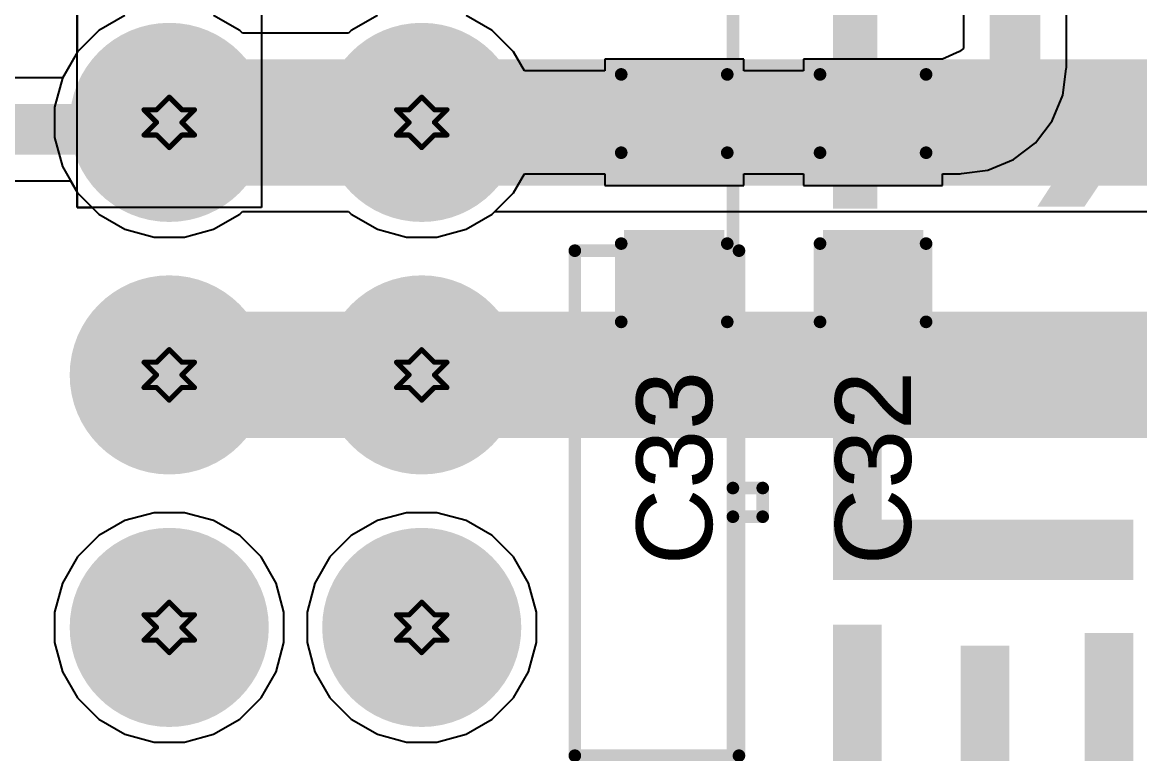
# Model space of a CAD drawing. Header units: inches. Extents: x -0.1 to 10.2, y 0 to 6.5.
# Drawn here: x 1.3166 to 1.7591, y 2.0654 to 2.355 of the extents above; entities that cross this region are included whole.
import ezdxf

# ---------------------------------------------------------------- set-up
doc = ezdxf.new("R2010")
doc.units = ezdxf.units.IN
doc.header["$MEASUREMENT"] = 0
for name, color, linetype in [('Bottom Layer', 5, 'Continuous'), ('Bottom Overlay', 54, 'Continuous'), ('Bottom Solder', 6, 'Continuous'), ('Drill Drawing', 1, 'Continuous'), ('Multi-Layer', 9, 'Continuous'), ('Pad Holes', 156, 'Continuous'), ('Top Layer', 1, 'Continuous'), ('Top Overlay', 2, 'Continuous'), ('Top Paste', 8, 'Continuous'), ('Top Solder', 216, 'Continuous')]:
    doc.layers.add(name, color=color, linetype=linetype)
doc.styles.add('Arial', font='', dxfattribs={"height": 0.2})
doc.styles.add('Arial_Bold', font='', dxfattribs={"height": 0.2})
doc.styles.get('Arial').set_extended_font_data('Arial')
doc.styles.get('Arial_Bold').set_extended_font_data('Arial', bold=True)

# ---------------------------------------------------------------- blocks, each defined once
blk = doc.blocks.new('X9555WV_2_12_6TV01_B_56')
at = {"layer": 'Bottom Layer'}
h = blk.add_hatch(color=5, dxfattribs=at)
edge = h.paths.add_edge_path()
edge.add_arc((-0.15, 0.05), 0.03543, 0, 360)
h = blk.add_hatch(color=5, dxfattribs=at)
edge = h.paths.add_edge_path()
edge.add_arc((-0.05, 0.05), 0.03543, 0, 360)
h = blk.add_hatch(color=5, dxfattribs=at)
edge = h.paths.add_edge_path()
edge.add_arc((0.05, 0.05), 0.03543, 0, 360)
h = blk.add_hatch(color=5, dxfattribs=at)
edge = h.paths.add_edge_path()
edge.add_arc((-0.15, -0.05), 0.03543, 0, 360)
h = blk.add_hatch(color=5, dxfattribs=at)
edge = h.paths.add_edge_path()
edge.add_arc((-0.05, -0.05), 0.03543, 0, 360)
h = blk.add_hatch(color=5, dxfattribs=at)
edge = h.paths.add_edge_path()
edge.add_arc((0.05, -0.05), 0.03543, 0, 360)
at = {"layer": 'Bottom Solder'}
h = blk.add_hatch(color=6, dxfattribs=at)
edge = h.paths.add_edge_path()
edge.add_arc((-0.15, 0.05), 0.03943, 0, 360)
h = blk.add_hatch(color=6, dxfattribs=at)
edge = h.paths.add_edge_path()
edge.add_arc((-0.05, 0.05), 0.03943, 0, 360)
h = blk.add_hatch(color=6, dxfattribs=at)
edge = h.paths.add_edge_path()
edge.add_arc((0.05, 0.05), 0.03943, 0, 360)
h = blk.add_hatch(color=6, dxfattribs=at)
edge = h.paths.add_edge_path()
edge.add_arc((-0.15, -0.05), 0.03943, 0, 360)
h = blk.add_hatch(color=6, dxfattribs=at)
edge = h.paths.add_edge_path()
edge.add_arc((-0.05, -0.05), 0.03943, 0, 360)
h = blk.add_hatch(color=6, dxfattribs=at)
edge = h.paths.add_edge_path()
edge.add_arc((0.05, -0.05), 0.03943, 0, 360)
at = {"layer": 'Multi-Layer'}
h = blk.add_hatch(color=9, dxfattribs=at)
edge = h.paths.add_edge_path()
edge.add_arc((-0.15, 0.05), 0.03543, 0, 360)
h = blk.add_hatch(color=9, dxfattribs=at)
edge = h.paths.add_edge_path()
edge.add_arc((-0.05, 0.05), 0.03543, 0, 360)
h = blk.add_hatch(color=9, dxfattribs=at)
edge = h.paths.add_edge_path()
edge.add_arc((0.05, 0.05), 0.03543, 0, 360)
h = blk.add_hatch(color=9, dxfattribs=at)
edge = h.paths.add_edge_path()
edge.add_arc((-0.15, -0.05), 0.03543, 0, 360)
h = blk.add_hatch(color=9, dxfattribs=at)
edge = h.paths.add_edge_path()
edge.add_arc((-0.05, -0.05), 0.03543, 0, 360)
h = blk.add_hatch(color=9, dxfattribs=at)
edge = h.paths.add_edge_path()
edge.add_arc((0.05, -0.05), 0.03543, 0, 360)
at = {"layer": 'Pad Holes'}
h = blk.add_hatch(color=7, dxfattribs=at)
edge = h.paths.add_edge_path()
edge.add_arc((-0.15, 0.05), 0.02165, 0, 360)
h = blk.add_hatch(color=7, dxfattribs=at)
edge = h.paths.add_edge_path()
edge.add_arc((-0.05, 0.05), 0.02165, 0, 360)
h = blk.add_hatch(color=7, dxfattribs=at)
edge = h.paths.add_edge_path()
edge.add_arc((0.05, 0.05), 0.02165, 0, 360)
h = blk.add_hatch(color=7, dxfattribs=at)
edge = h.paths.add_edge_path()
edge.add_arc((-0.15, -0.05), 0.02165, 0, 360)
h = blk.add_hatch(color=7, dxfattribs=at)
edge = h.paths.add_edge_path()
edge.add_arc((-0.05, -0.05), 0.02165, 0, 360)
h = blk.add_hatch(color=7, dxfattribs=at)
edge = h.paths.add_edge_path()
edge.add_arc((0.05, -0.05), 0.02165, 0, 360)
at = {"layer": 'Top Layer'}
h = blk.add_hatch(color=1, dxfattribs=at)
edge = h.paths.add_edge_path()
edge.add_arc((-0.15, 0.05), 0.03543, 0, 360)
h = blk.add_hatch(color=1, dxfattribs=at)
edge = h.paths.add_edge_path()
edge.add_arc((-0.05, 0.05), 0.03543, 0, 360)
h = blk.add_hatch(color=1, dxfattribs=at)
edge = h.paths.add_edge_path()
edge.add_arc((0.05, 0.05), 0.03543, 0, 360)
h = blk.add_hatch(color=1, dxfattribs=at)
edge = h.paths.add_edge_path()
edge.add_arc((-0.15, -0.05), 0.03543, 0, 360)
h = blk.add_hatch(color=1, dxfattribs=at)
edge = h.paths.add_edge_path()
edge.add_arc((-0.05, -0.05), 0.03543, 0, 360)
h = blk.add_hatch(color=1, dxfattribs=at)
edge = h.paths.add_edge_path()
edge.add_arc((0.05, -0.05), 0.03543, 0, 360)
at = {"layer": 'Top Solder'}
h = blk.add_hatch(color=216, dxfattribs=at)
edge = h.paths.add_edge_path()
edge.add_arc((-0.15, 0.05), 0.03943, 0, 360)
h = blk.add_hatch(color=216, dxfattribs=at)
edge = h.paths.add_edge_path()
edge.add_arc((-0.05, 0.05), 0.03943, 0, 360)
h = blk.add_hatch(color=216, dxfattribs=at)
edge = h.paths.add_edge_path()
edge.add_arc((0.05, 0.05), 0.03943, 0, 360)
h = blk.add_hatch(color=216, dxfattribs=at)
edge = h.paths.add_edge_path()
edge.add_arc((-0.15, -0.05), 0.03943, 0, 360)
h = blk.add_hatch(color=216, dxfattribs=at)
edge = h.paths.add_edge_path()
edge.add_arc((-0.05, -0.05), 0.03943, 0, 360)
h = blk.add_hatch(color=216, dxfattribs=at)
edge = h.paths.add_edge_path()
edge.add_arc((0.05, -0.05), 0.03943, 0, 360)
at = {"layer": 'Bottom Overlay'}
for points in [[(-0.0052, 0.17323, 0.005, 0.005, 0), (-0.0052, 0.18504, 0.005, 0.005, 0)], [(0.00616, 0.18504, 0.005, 0.005, 0), (-0.0052, 0.18504, 0.005, 0.005, 0)], [(0.00616, 0.17323, 0.005, 0.005, 0), (0.00616, 0.18504, 0.005, 0.005, 0)], [(0.1008, 0.17563, 0.005, 0.005, 0), (-0.0992, 0.17563, 0.005, 0.005, 0)], [(-0.0992, 0.11063, 0.005, 0.005, 0), (-0.0992, 0.17563, 0.005, 0.005, 0)], [(0.1008, 0.11063, 0.005, 0.005, 0), (0.1008, 0.17563, 0.005, 0.005, 0)], [(0.755, 0.17323, 0.005, 0.005, 0), (-0.755, 0.17323, 0.005, 0.005, 0)], [(0.1008, 0.11063, 0.005, 0.005, 0), (-0.0992, 0.11063, 0.005, 0.005, 0)]]:
    blk.add_lwpolyline(points, format="xyseb", dxfattribs=at)
for points in [[(-0.00645, 0.18504, 0.0025, 0.0025, 1), (-0.00395, 0.18504, 0.0025, 0.0025, 1)], [(-0.00645, 0.18504, 0.0025, 0.0025, 1), (-0.00395, 0.18504, 0.0025, 0.0025, 1)], [(0.00491, 0.18504, 0.0025, 0.0025, 1), (0.00741, 0.18504, 0.0025, 0.0025, 1)], [(0.00491, 0.18504, 0.0025, 0.0025, 1), (0.00741, 0.18504, 0.0025, 0.0025, 1)], [(-0.10045, 0.17563, 0.0025, 0.0025, 1), (-0.09795, 0.17563, 0.0025, 0.0025, 1)], [(-0.10045, 0.17563, 0.0025, 0.0025, 1), (-0.09795, 0.17563, 0.0025, 0.0025, 1)], [(0.09955, 0.17563, 0.0025, 0.0025, 1), (0.10205, 0.17563, 0.0025, 0.0025, 1)], [(0.09955, 0.17563, 0.0025, 0.0025, 1), (0.10205, 0.17563, 0.0025, 0.0025, 1)], [(-0.00645, 0.17323, 0.0025, 0.0025, 1), (-0.00395, 0.17323, 0.0025, 0.0025, 1)], [(0.00491, 0.17323, 0.0025, 0.0025, 1), (0.00741, 0.17323, 0.0025, 0.0025, 1)], [(-0.10045, 0.11063, 0.0025, 0.0025, 1), (-0.09795, 0.11063, 0.0025, 0.0025, 1)], [(-0.10045, 0.11063, 0.0025, 0.0025, 1), (-0.09795, 0.11063, 0.0025, 0.0025, 1)], [(0.09955, 0.11063, 0.0025, 0.0025, 1), (0.10205, 0.11063, 0.0025, 0.0025, 1)], [(0.09955, 0.11063, 0.0025, 0.0025, 1), (0.10205, 0.11063, 0.0025, 0.0025, 1)]]:
    blk.add_lwpolyline(points, format="xyseb", close=True, dxfattribs=at)
blk = doc.blocks.new('C___0603_67')
at = {"layer": 'Top Layer'}
for points in [[(-0.015, 0.0175), (-0.015, -0.0175), (-0.045, -0.0175), (-0.045, 0.0175)], [(0.045, 0.0175), (0.045, -0.0175), (0.015, -0.0175), (0.015, 0.0175)]]:
    blk.add_hatch(color=1, dxfattribs=at).paths.add_polyline_path(points)
at = {"layer": 'Top Paste'}
for points in [[(-0.015, 0.0175), (-0.015, -0.0175), (-0.045, -0.0175), (-0.045, 0.0175)], [(0.045, 0.0175), (0.045, -0.0175), (0.015, -0.0175), (0.015, 0.0175)]]:
    blk.add_hatch(color=8, dxfattribs=at).paths.add_polyline_path(points)
at = {"layer": 'Top Solder'}
for points in [[(-0.01264, 0.01986), (-0.01264, -0.01986), (-0.04736, -0.01986), (-0.04736, 0.01986)], [(0.04736, 0.01986), (0.04736, -0.01986), (0.01264, -0.01986), (0.01264, 0.01986)]]:
    blk.add_hatch(color=216, dxfattribs=at).paths.add_polyline_path(points)
at = {"layer": 'Top Overlay'}
for points in [[(-0.049, 0.021, 0.005, 0.005, 0), (-0.049, -0.021, 0.005, 0.005, 0)], [(-0.049, 0.021, 0.005, 0.005, 0), (-0.018, 0.021, 0.005, 0.005, 0)], [(0.018, 0.021, 0.005, 0.005, 0), (0.049, 0.021, 0.005, 0.005, 0)], [(0.049, 0.021, 0.005, 0.005, 0), (0.049, -0.021, 0.005, 0.005, 0)], [(-0.049, -0.021, 0.005, 0.005, 0), (-0.018, -0.021, 0.005, 0.005, 0)], [(0.018, -0.021, 0.005, 0.005, 0), (0.049, -0.021, 0.005, 0.005, 0)]]:
    blk.add_lwpolyline(points, format="xyseb", dxfattribs=at)
for points in [[(-0.05025, 0.021, 0.0025, 0.0025, 1), (-0.04775, 0.021, 0.0025, 0.0025, 1)], [(-0.05025, 0.021, 0.0025, 0.0025, 1), (-0.04775, 0.021, 0.0025, 0.0025, 1)], [(-0.01925, 0.021, 0.0025, 0.0025, 1), (-0.01675, 0.021, 0.0025, 0.0025, 1)], [(0.01675, 0.021, 0.0025, 0.0025, 1), (0.01925, 0.021, 0.0025, 0.0025, 1)], [(0.04775, 0.021, 0.0025, 0.0025, 1), (0.05025, 0.021, 0.0025, 0.0025, 1)], [(0.04775, 0.021, 0.0025, 0.0025, 1), (0.05025, 0.021, 0.0025, 0.0025, 1)], [(-0.05025, -0.021, 0.0025, 0.0025, 1), (-0.04775, -0.021, 0.0025, 0.0025, 1)], [(-0.05025, -0.021, 0.0025, 0.0025, 1), (-0.04775, -0.021, 0.0025, 0.0025, 1)], [(-0.01925, -0.021, 0.0025, 0.0025, 1), (-0.01675, -0.021, 0.0025, 0.0025, 1)], [(0.01675, -0.021, 0.0025, 0.0025, 1), (0.01925, -0.021, 0.0025, 0.0025, 1)], [(0.04775, -0.021, 0.0025, 0.0025, 1), (0.05025, -0.021, 0.0025, 0.0025, 1)], [(0.04775, -0.021, 0.0025, 0.0025, 1), (0.05025, -0.021, 0.0025, 0.0025, 1)]]:
    blk.add_lwpolyline(points, format="xyseb", close=True, dxfattribs=at)
blk = doc.blocks.new('C___0603_68')
at = {"layer": 'Top Layer'}
for points in [[(-0.015, 0.0175), (-0.015, -0.0175), (-0.045, -0.0175), (-0.045, 0.0175)], [(0.045, 0.0175), (0.045, -0.0175), (0.015, -0.0175), (0.015, 0.0175)]]:
    blk.add_hatch(color=1, dxfattribs=at).paths.add_polyline_path(points)
at = {"layer": 'Top Paste'}
for points in [[(-0.015, 0.0175), (-0.015, -0.0175), (-0.045, -0.0175), (-0.045, 0.0175)], [(0.045, 0.0175), (0.045, -0.0175), (0.015, -0.0175), (0.015, 0.0175)]]:
    blk.add_hatch(color=8, dxfattribs=at).paths.add_polyline_path(points)
at = {"layer": 'Top Solder'}
for points in [[(-0.01264, 0.01986), (-0.01264, -0.01986), (-0.04736, -0.01986), (-0.04736, 0.01986)], [(0.04736, 0.01986), (0.04736, -0.01986), (0.01264, -0.01986), (0.01264, 0.01986)]]:
    blk.add_hatch(color=216, dxfattribs=at).paths.add_polyline_path(points)
at = {"layer": 'Top Overlay'}
for points in [[(-0.049, 0.021, 0.005, 0.005, 0), (-0.049, -0.021, 0.005, 0.005, 0)], [(-0.049, 0.021, 0.005, 0.005, 0), (-0.018, 0.021, 0.005, 0.005, 0)], [(0.018, 0.021, 0.005, 0.005, 0), (0.049, 0.021, 0.005, 0.005, 0)], [(0.049, 0.021, 0.005, 0.005, 0), (0.049, -0.021, 0.005, 0.005, 0)], [(-0.049, -0.021, 0.005, 0.005, 0), (-0.018, -0.021, 0.005, 0.005, 0)], [(0.018, -0.021, 0.005, 0.005, 0), (0.049, -0.021, 0.005, 0.005, 0)]]:
    blk.add_lwpolyline(points, format="xyseb", dxfattribs=at)
for points in [[(-0.05025, 0.021, 0.0025, 0.0025, 1), (-0.04775, 0.021, 0.0025, 0.0025, 1)], [(-0.05025, 0.021, 0.0025, 0.0025, 1), (-0.04775, 0.021, 0.0025, 0.0025, 1)], [(-0.01925, 0.021, 0.0025, 0.0025, 1), (-0.01675, 0.021, 0.0025, 0.0025, 1)], [(0.01675, 0.021, 0.0025, 0.0025, 1), (0.01925, 0.021, 0.0025, 0.0025, 1)], [(0.04775, 0.021, 0.0025, 0.0025, 1), (0.05025, 0.021, 0.0025, 0.0025, 1)], [(0.04775, 0.021, 0.0025, 0.0025, 1), (0.05025, 0.021, 0.0025, 0.0025, 1)], [(-0.05025, -0.021, 0.0025, 0.0025, 1), (-0.04775, -0.021, 0.0025, 0.0025, 1)], [(-0.05025, -0.021, 0.0025, 0.0025, 1), (-0.04775, -0.021, 0.0025, 0.0025, 1)], [(-0.01925, -0.021, 0.0025, 0.0025, 1), (-0.01675, -0.021, 0.0025, 0.0025, 1)], [(0.01675, -0.021, 0.0025, 0.0025, 1), (0.01925, -0.021, 0.0025, 0.0025, 1)], [(0.04775, -0.021, 0.0025, 0.0025, 1), (0.05025, -0.021, 0.0025, 0.0025, 1)], [(0.04775, -0.021, 0.0025, 0.0025, 1), (0.05025, -0.021, 0.0025, 0.0025, 1)]]:
    blk.add_lwpolyline(points, format="xyseb", close=True, dxfattribs=at)

msp = doc.modelspace()

# ---------------------------------------------------------------- linework, layer by layer
at = {"layer": 'Bottom Layer'}
for p, q in [((1.3383, 2.28162), (1.3383, 2.71535)), ((1.4113, 2.71535), (1.4113, 2.28162)), ((1.3383, 2.3877), (1.3383, 2.34301)), ((1.3383, 2.34301), (1.33246, 2.33289)), ((1.33246, 2.33289), (1.32937, 2.32134)), ((1.32937, 2.32134), (1.32937, 2.30937)), ((1.32937, 2.30937), (1.33246, 2.29782)), ((1.33246, 2.29782), (1.3383, 2.2877)), ((1.3383, 2.2877), (1.3383, 2.28162)), ((1.4113, 2.28162), (1.3383, 2.28162)), ((1.3383, 2.28162), (1.34429, 2.28162)), ((1.34429, 2.28162), (1.3469, 2.279)), ((1.3469, 2.279), (1.35726, 2.27302)), ((1.39234, 2.27302), (1.4027, 2.279)), ((1.4027, 2.279), (1.40375, 2.28005)), ((1.40375, 2.28005), (1.44585, 2.28005)), ((1.44585, 2.28005), (1.4469, 2.279)), ((1.4469, 2.279), (1.45726, 2.27302)), ((1.49234, 2.27302), (1.5027, 2.279)), ((1.5027, 2.279), (1.50375, 2.28005)), ((1.50375, 2.28005), (2.29073, 2.28005)), ((1.35726, 2.27302), (1.36882, 2.26992)), ((1.38078, 2.26992), (1.39234, 2.27302)), ((1.45726, 2.27302), (1.46882, 2.26992)), ((1.48078, 2.26992), (1.49234, 2.27302)), ((1.36882, 2.26992), (1.38078, 2.26992)), ((1.46882, 2.26992), (1.48078, 2.26992)), ((1.36882, 2.16079), (1.35726, 2.15769)), ((1.38078, 2.16079), (1.36882, 2.16079)), ((1.39234, 2.15769), (1.38078, 2.16079)), ((1.46882, 2.16079), (1.45726, 2.15769)), ((1.48078, 2.16079), (1.46882, 2.16079)), ((1.49234, 2.15769), (1.48078, 2.16079)), ((1.35726, 2.15769), (1.3469, 2.15171)), ((1.4027, 2.15171), (1.39234, 2.15769)), ((1.45726, 2.15769), (1.4469, 2.15171)), ((1.5027, 2.15171), (1.49234, 2.15769)), ((1.3469, 2.15171), (1.33844, 2.14325)), ((1.41116, 2.14325), (1.4027, 2.15171)), ((1.4469, 2.15171), (1.43844, 2.14325)), ((1.51116, 2.14325), (1.5027, 2.15171)), ((1.33844, 2.14325), (1.33246, 2.13289)), ((1.41714, 2.13289), (1.41116, 2.14325)), ((1.43844, 2.14325), (1.43246, 2.13289)), ((1.51714, 2.13289), (1.51116, 2.14325)), ((1.33246, 2.13289), (1.32937, 2.12134)), ((1.42023, 2.12134), (1.41714, 2.13289)), ((1.43246, 2.13289), (1.42937, 2.12134)), ((1.52023, 2.12134), (1.51714, 2.13289)), ((1.32937, 2.12134), (1.32937, 2.10937)), ((1.42023, 2.10937), (1.42023, 2.12134)), ((1.42937, 2.12134), (1.42937, 2.10937)), ((1.52023, 2.10937), (1.52023, 2.12134)), ((1.32937, 2.10937), (1.33246, 2.09782)), ((1.41714, 2.09782), (1.42023, 2.10937)), ((1.42937, 2.10937), (1.43246, 2.09782)), ((1.51714, 2.09782), (1.52023, 2.10937)), ((1.33246, 2.09782), (1.33844, 2.08746)), ((1.41116, 2.08746), (1.41714, 2.09782)), ((1.43246, 2.09782), (1.43844, 2.08746)), ((1.51116, 2.08746), (1.51714, 2.09782)), ((1.33844, 2.08746), (1.3469, 2.079)), ((1.4027, 2.079), (1.41116, 2.08746)), ((1.43844, 2.08746), (1.4469, 2.079)), ((1.5027, 2.079), (1.51116, 2.08746)), ((1.3469, 2.079), (1.35726, 2.07302)), ((1.39234, 2.07302), (1.4027, 2.079)), ((1.4469, 2.079), (1.45726, 2.07302)), ((1.49234, 2.07302), (1.5027, 2.079)), ((1.35726, 2.07302), (1.36882, 2.06992)), ((1.38078, 2.06992), (1.39234, 2.07302)), ((1.45726, 2.07302), (1.46882, 2.06992)), ((1.48078, 2.06992), (1.49234, 2.07302)), ((1.36882, 2.06992), (1.38078, 2.06992)), ((1.46882, 2.06992), (1.48078, 2.06992))]:
    msp.add_line(p, q, dxfattribs=at)
for points in [[(1.3748, 2.31535, 0.05, 0.05, 0), (1.4748, 2.31535, 0.05, 0.05, 0)], [(1.4748, 2.31535, 0.05, 0.05, 0), (2.31968, 2.31535, 0.05, 0.05, 0)], [(1.3748, 2.21535, 0.05, 0.05, 0), (1.4748, 2.21535, 0.05, 0.05, 0)], [(1.4748, 2.21535, 0.05, 0.05, 0), (2.31968, 2.21535, 0.05, 0.05, 0)]]:
    msp.add_lwpolyline(points, format="xyseb", dxfattribs=at)
for points in [[(1.3623, 2.31535, 0.025, 0.025, 1), (1.3873, 2.31535, 0.025, 0.025, 1)], [(1.4623, 2.31535, 0.025, 0.025, 1), (1.4873, 2.31535, 0.025, 0.025, 1)], [(1.4623, 2.31535, 0.025, 0.025, 1), (1.4873, 2.31535, 0.025, 0.025, 1)], [(1.3623, 2.21535, 0.025, 0.025, 1), (1.3873, 2.21535, 0.025, 0.025, 1)], [(1.4623, 2.21535, 0.025, 0.025, 1), (1.4873, 2.21535, 0.025, 0.025, 1)], [(1.4623, 2.21535, 0.025, 0.025, 1), (1.4873, 2.21535, 0.025, 0.025, 1)]]:
    msp.add_lwpolyline(points, format="xyseb", close=True, dxfattribs=at)
at = {"layer": 'Drill Drawing'}
for points in [[(1.3698, 2.32035, 0.002, 0.002, 0), (1.3748, 2.32535, 0.002, 0.002, 0)], [(1.3748, 2.32535, 0.002, 0.002, 0), (1.3798, 2.32035, 0.002, 0.002, 0)], [(1.4698, 2.32035, 0.002, 0.002, 0), (1.4748, 2.32535, 0.002, 0.002, 0)], [(1.4748, 2.32535, 0.002, 0.002, 0), (1.4798, 2.32035, 0.002, 0.002, 0)], [(1.3648, 2.32035, 0.002, 0.002, 0), (1.3698, 2.31535, 0.002, 0.002, 0)], [(1.3648, 2.32035, 0.002, 0.002, 0), (1.3698, 2.32035, 0.002, 0.002, 0)], [(1.3798, 2.32035, 0.002, 0.002, 0), (1.3848, 2.32035, 0.002, 0.002, 0)], [(1.3798, 2.31535, 0.002, 0.002, 0), (1.3848, 2.32035, 0.002, 0.002, 0)], [(1.4648, 2.32035, 0.002, 0.002, 0), (1.4698, 2.31535, 0.002, 0.002, 0)], [(1.4648, 2.32035, 0.002, 0.002, 0), (1.4698, 2.32035, 0.002, 0.002, 0)], [(1.4798, 2.32035, 0.002, 0.002, 0), (1.4848, 2.32035, 0.002, 0.002, 0)], [(1.4798, 2.31535, 0.002, 0.002, 0), (1.4848, 2.32035, 0.002, 0.002, 0)], [(1.3648, 2.31035, 0.002, 0.002, 0), (1.3698, 2.31535, 0.002, 0.002, 0)], [(1.3798, 2.31535, 0.002, 0.002, 0), (1.3848, 2.31035, 0.002, 0.002, 0)], [(1.4648, 2.31035, 0.002, 0.002, 0), (1.4698, 2.31535, 0.002, 0.002, 0)], [(1.4798, 2.31535, 0.002, 0.002, 0), (1.4848, 2.31035, 0.002, 0.002, 0)], [(1.3648, 2.31035, 0.002, 0.002, 0), (1.3698, 2.31035, 0.002, 0.002, 0)], [(1.3698, 2.31035, 0.002, 0.002, 0), (1.3748, 2.30535, 0.002, 0.002, 0)], [(1.3748, 2.30535, 0.002, 0.002, 0), (1.3798, 2.31035, 0.002, 0.002, 0)], [(1.3798, 2.31035, 0.002, 0.002, 0), (1.3848, 2.31035, 0.002, 0.002, 0)], [(1.4648, 2.31035, 0.002, 0.002, 0), (1.4698, 2.31035, 0.002, 0.002, 0)], [(1.4698, 2.31035, 0.002, 0.002, 0), (1.4748, 2.30535, 0.002, 0.002, 0)], [(1.4748, 2.30535, 0.002, 0.002, 0), (1.4798, 2.31035, 0.002, 0.002, 0)], [(1.4798, 2.31035, 0.002, 0.002, 0), (1.4848, 2.31035, 0.002, 0.002, 0)], [(1.3698, 2.22035, 0.002, 0.002, 0), (1.3748, 2.22535, 0.002, 0.002, 0)], [(1.3748, 2.22535, 0.002, 0.002, 0), (1.3798, 2.22035, 0.002, 0.002, 0)], [(1.4698, 2.22035, 0.002, 0.002, 0), (1.4748, 2.22535, 0.002, 0.002, 0)], [(1.4748, 2.22535, 0.002, 0.002, 0), (1.4798, 2.22035, 0.002, 0.002, 0)], [(1.3648, 2.22035, 0.002, 0.002, 0), (1.3698, 2.21535, 0.002, 0.002, 0)], [(1.3648, 2.22035, 0.002, 0.002, 0), (1.3698, 2.22035, 0.002, 0.002, 0)], [(1.3798, 2.22035, 0.002, 0.002, 0), (1.3848, 2.22035, 0.002, 0.002, 0)], [(1.3798, 2.21535, 0.002, 0.002, 0), (1.3848, 2.22035, 0.002, 0.002, 0)], [(1.4648, 2.22035, 0.002, 0.002, 0), (1.4698, 2.21535, 0.002, 0.002, 0)], [(1.4648, 2.22035, 0.002, 0.002, 0), (1.4698, 2.22035, 0.002, 0.002, 0)], [(1.4798, 2.22035, 0.002, 0.002, 0), (1.4848, 2.22035, 0.002, 0.002, 0)], [(1.4798, 2.21535, 0.002, 0.002, 0), (1.4848, 2.22035, 0.002, 0.002, 0)], [(1.3648, 2.21035, 0.002, 0.002, 0), (1.3698, 2.21535, 0.002, 0.002, 0)], [(1.3798, 2.21535, 0.002, 0.002, 0), (1.3848, 2.21035, 0.002, 0.002, 0)], [(1.4648, 2.21035, 0.002, 0.002, 0), (1.4698, 2.21535, 0.002, 0.002, 0)], [(1.4798, 2.21535, 0.002, 0.002, 0), (1.4848, 2.21035, 0.002, 0.002, 0)], [(1.3648, 2.21035, 0.002, 0.002, 0), (1.3698, 2.21035, 0.002, 0.002, 0)], [(1.3698, 2.21035, 0.002, 0.002, 0), (1.3748, 2.20535, 0.002, 0.002, 0)], [(1.3748, 2.20535, 0.002, 0.002, 0), (1.3798, 2.21035, 0.002, 0.002, 0)], [(1.3798, 2.21035, 0.002, 0.002, 0), (1.3848, 2.21035, 0.002, 0.002, 0)], [(1.4648, 2.21035, 0.002, 0.002, 0), (1.4698, 2.21035, 0.002, 0.002, 0)], [(1.4698, 2.21035, 0.002, 0.002, 0), (1.4748, 2.20535, 0.002, 0.002, 0)], [(1.4748, 2.20535, 0.002, 0.002, 0), (1.4798, 2.21035, 0.002, 0.002, 0)], [(1.4798, 2.21035, 0.002, 0.002, 0), (1.4848, 2.21035, 0.002, 0.002, 0)], [(1.3698, 2.12035, 0.002, 0.002, 0), (1.3748, 2.12535, 0.002, 0.002, 0)], [(1.3748, 2.12535, 0.002, 0.002, 0), (1.3798, 2.12035, 0.002, 0.002, 0)], [(1.4698, 2.12035, 0.002, 0.002, 0), (1.4748, 2.12535, 0.002, 0.002, 0)], [(1.4748, 2.12535, 0.002, 0.002, 0), (1.4798, 2.12035, 0.002, 0.002, 0)], [(1.3648, 2.12035, 0.002, 0.002, 0), (1.3698, 2.11535, 0.002, 0.002, 0)], [(1.3648, 2.12035, 0.002, 0.002, 0), (1.3698, 2.12035, 0.002, 0.002, 0)], [(1.3798, 2.12035, 0.002, 0.002, 0), (1.3848, 2.12035, 0.002, 0.002, 0)], [(1.3798, 2.11535, 0.002, 0.002, 0), (1.3848, 2.12035, 0.002, 0.002, 0)], [(1.4648, 2.12035, 0.002, 0.002, 0), (1.4698, 2.11535, 0.002, 0.002, 0)], [(1.4648, 2.12035, 0.002, 0.002, 0), (1.4698, 2.12035, 0.002, 0.002, 0)], [(1.4798, 2.12035, 0.002, 0.002, 0), (1.4848, 2.12035, 0.002, 0.002, 0)], [(1.4798, 2.11535, 0.002, 0.002, 0), (1.4848, 2.12035, 0.002, 0.002, 0)], [(1.3648, 2.11035, 0.002, 0.002, 0), (1.3698, 2.11535, 0.002, 0.002, 0)], [(1.3798, 2.11535, 0.002, 0.002, 0), (1.3848, 2.11035, 0.002, 0.002, 0)], [(1.4648, 2.11035, 0.002, 0.002, 0), (1.4698, 2.11535, 0.002, 0.002, 0)], [(1.4798, 2.11535, 0.002, 0.002, 0), (1.4848, 2.11035, 0.002, 0.002, 0)], [(1.3648, 2.11035, 0.002, 0.002, 0), (1.3698, 2.11035, 0.002, 0.002, 0)], [(1.3698, 2.11035, 0.002, 0.002, 0), (1.3748, 2.10535, 0.002, 0.002, 0)], [(1.3748, 2.10535, 0.002, 0.002, 0), (1.3798, 2.11035, 0.002, 0.002, 0)], [(1.3798, 2.11035, 0.002, 0.002, 0), (1.3848, 2.11035, 0.002, 0.002, 0)], [(1.4648, 2.11035, 0.002, 0.002, 0), (1.4698, 2.11035, 0.002, 0.002, 0)], [(1.4698, 2.11035, 0.002, 0.002, 0), (1.4748, 2.10535, 0.002, 0.002, 0)], [(1.4748, 2.10535, 0.002, 0.002, 0), (1.4798, 2.11035, 0.002, 0.002, 0)], [(1.4798, 2.11035, 0.002, 0.002, 0), (1.4848, 2.11035, 0.002, 0.002, 0)]]:
    msp.add_lwpolyline(points, format="xyseb", dxfattribs=at)
for points in [[(1.3743, 2.32535, 0.001, 0.001, 1), (1.3753, 2.32535, 0.001, 0.001, 1)], [(1.3743, 2.32535, 0.001, 0.001, 1), (1.3753, 2.32535, 0.001, 0.001, 1)], [(1.4743, 2.32535, 0.001, 0.001, 1), (1.4753, 2.32535, 0.001, 0.001, 1)], [(1.4743, 2.32535, 0.001, 0.001, 1), (1.4753, 2.32535, 0.001, 0.001, 1)], [(1.3643, 2.32035, 0.001, 0.001, 1), (1.3653, 2.32035, 0.001, 0.001, 1)], [(1.3643, 2.32035, 0.001, 0.001, 1), (1.3653, 2.32035, 0.001, 0.001, 1)], [(1.3693, 2.32035, 0.001, 0.001, 1), (1.3703, 2.32035, 0.001, 0.001, 1)], [(1.3693, 2.32035, 0.001, 0.001, 1), (1.3703, 2.32035, 0.001, 0.001, 1)], [(1.3793, 2.32035, 0.001, 0.001, 1), (1.3803, 2.32035, 0.001, 0.001, 1)], [(1.3793, 2.32035, 0.001, 0.001, 1), (1.3803, 2.32035, 0.001, 0.001, 1)], [(1.3843, 2.32035, 0.001, 0.001, 1), (1.3853, 2.32035, 0.001, 0.001, 1)], [(1.3843, 2.32035, 0.001, 0.001, 1), (1.3853, 2.32035, 0.001, 0.001, 1)], [(1.4643, 2.32035, 0.001, 0.001, 1), (1.4653, 2.32035, 0.001, 0.001, 1)], [(1.4643, 2.32035, 0.001, 0.001, 1), (1.4653, 2.32035, 0.001, 0.001, 1)], [(1.4693, 2.32035, 0.001, 0.001, 1), (1.4703, 2.32035, 0.001, 0.001, 1)], [(1.4693, 2.32035, 0.001, 0.001, 1), (1.4703, 2.32035, 0.001, 0.001, 1)], [(1.4793, 2.32035, 0.001, 0.001, 1), (1.4803, 2.32035, 0.001, 0.001, 1)], [(1.4793, 2.32035, 0.001, 0.001, 1), (1.4803, 2.32035, 0.001, 0.001, 1)], [(1.4843, 2.32035, 0.001, 0.001, 1), (1.4853, 2.32035, 0.001, 0.001, 1)], [(1.4843, 2.32035, 0.001, 0.001, 1), (1.4853, 2.32035, 0.001, 0.001, 1)], [(1.3693, 2.31535, 0.001, 0.001, 1), (1.3703, 2.31535, 0.001, 0.001, 1)], [(1.3693, 2.31535, 0.001, 0.001, 1), (1.3703, 2.31535, 0.001, 0.001, 1)], [(1.3793, 2.31535, 0.001, 0.001, 1), (1.3803, 2.31535, 0.001, 0.001, 1)], [(1.3793, 2.31535, 0.001, 0.001, 1), (1.3803, 2.31535, 0.001, 0.001, 1)], [(1.4693, 2.31535, 0.001, 0.001, 1), (1.4703, 2.31535, 0.001, 0.001, 1)], [(1.4693, 2.31535, 0.001, 0.001, 1), (1.4703, 2.31535, 0.001, 0.001, 1)], [(1.4793, 2.31535, 0.001, 0.001, 1), (1.4803, 2.31535, 0.001, 0.001, 1)], [(1.4793, 2.31535, 0.001, 0.001, 1), (1.4803, 2.31535, 0.001, 0.001, 1)], [(1.3643, 2.31035, 0.001, 0.001, 1), (1.3653, 2.31035, 0.001, 0.001, 1)], [(1.3643, 2.31035, 0.001, 0.001, 1), (1.3653, 2.31035, 0.001, 0.001, 1)], [(1.3693, 2.31035, 0.001, 0.001, 1), (1.3703, 2.31035, 0.001, 0.001, 1)], [(1.3693, 2.31035, 0.001, 0.001, 1), (1.3703, 2.31035, 0.001, 0.001, 1)], [(1.3793, 2.31035, 0.001, 0.001, 1), (1.3803, 2.31035, 0.001, 0.001, 1)], [(1.3793, 2.31035, 0.001, 0.001, 1), (1.3803, 2.31035, 0.001, 0.001, 1)], [(1.3843, 2.31035, 0.001, 0.001, 1), (1.3853, 2.31035, 0.001, 0.001, 1)], [(1.3843, 2.31035, 0.001, 0.001, 1), (1.3853, 2.31035, 0.001, 0.001, 1)], [(1.4643, 2.31035, 0.001, 0.001, 1), (1.4653, 2.31035, 0.001, 0.001, 1)], [(1.4643, 2.31035, 0.001, 0.001, 1), (1.4653, 2.31035, 0.001, 0.001, 1)], [(1.4693, 2.31035, 0.001, 0.001, 1), (1.4703, 2.31035, 0.001, 0.001, 1)], [(1.4693, 2.31035, 0.001, 0.001, 1), (1.4703, 2.31035, 0.001, 0.001, 1)], [(1.4793, 2.31035, 0.001, 0.001, 1), (1.4803, 2.31035, 0.001, 0.001, 1)], [(1.4793, 2.31035, 0.001, 0.001, 1), (1.4803, 2.31035, 0.001, 0.001, 1)], [(1.4843, 2.31035, 0.001, 0.001, 1), (1.4853, 2.31035, 0.001, 0.001, 1)], [(1.4843, 2.31035, 0.001, 0.001, 1), (1.4853, 2.31035, 0.001, 0.001, 1)], [(1.3743, 2.30535, 0.001, 0.001, 1), (1.3753, 2.30535, 0.001, 0.001, 1)], [(1.3743, 2.30535, 0.001, 0.001, 1), (1.3753, 2.30535, 0.001, 0.001, 1)], [(1.4743, 2.30535, 0.001, 0.001, 1), (1.4753, 2.30535, 0.001, 0.001, 1)], [(1.4743, 2.30535, 0.001, 0.001, 1), (1.4753, 2.30535, 0.001, 0.001, 1)], [(1.3743, 2.22535, 0.001, 0.001, 1), (1.3753, 2.22535, 0.001, 0.001, 1)], [(1.3743, 2.22535, 0.001, 0.001, 1), (1.3753, 2.22535, 0.001, 0.001, 1)], [(1.4743, 2.22535, 0.001, 0.001, 1), (1.4753, 2.22535, 0.001, 0.001, 1)], [(1.4743, 2.22535, 0.001, 0.001, 1), (1.4753, 2.22535, 0.001, 0.001, 1)], [(1.3643, 2.22035, 0.001, 0.001, 1), (1.3653, 2.22035, 0.001, 0.001, 1)], [(1.3643, 2.22035, 0.001, 0.001, 1), (1.3653, 2.22035, 0.001, 0.001, 1)], [(1.3693, 2.22035, 0.001, 0.001, 1), (1.3703, 2.22035, 0.001, 0.001, 1)], [(1.3693, 2.22035, 0.001, 0.001, 1), (1.3703, 2.22035, 0.001, 0.001, 1)], [(1.3793, 2.22035, 0.001, 0.001, 1), (1.3803, 2.22035, 0.001, 0.001, 1)], [(1.3793, 2.22035, 0.001, 0.001, 1), (1.3803, 2.22035, 0.001, 0.001, 1)], [(1.3843, 2.22035, 0.001, 0.001, 1), (1.3853, 2.22035, 0.001, 0.001, 1)], [(1.3843, 2.22035, 0.001, 0.001, 1), (1.3853, 2.22035, 0.001, 0.001, 1)], [(1.4643, 2.22035, 0.001, 0.001, 1), (1.4653, 2.22035, 0.001, 0.001, 1)], [(1.4643, 2.22035, 0.001, 0.001, 1), (1.4653, 2.22035, 0.001, 0.001, 1)], [(1.4693, 2.22035, 0.001, 0.001, 1), (1.4703, 2.22035, 0.001, 0.001, 1)], [(1.4693, 2.22035, 0.001, 0.001, 1), (1.4703, 2.22035, 0.001, 0.001, 1)], [(1.4793, 2.22035, 0.001, 0.001, 1), (1.4803, 2.22035, 0.001, 0.001, 1)], [(1.4793, 2.22035, 0.001, 0.001, 1), (1.4803, 2.22035, 0.001, 0.001, 1)], [(1.4843, 2.22035, 0.001, 0.001, 1), (1.4853, 2.22035, 0.001, 0.001, 1)], [(1.4843, 2.22035, 0.001, 0.001, 1), (1.4853, 2.22035, 0.001, 0.001, 1)], [(1.3693, 2.21535, 0.001, 0.001, 1), (1.3703, 2.21535, 0.001, 0.001, 1)], [(1.3693, 2.21535, 0.001, 0.001, 1), (1.3703, 2.21535, 0.001, 0.001, 1)], [(1.3793, 2.21535, 0.001, 0.001, 1), (1.3803, 2.21535, 0.001, 0.001, 1)], [(1.3793, 2.21535, 0.001, 0.001, 1), (1.3803, 2.21535, 0.001, 0.001, 1)], [(1.4693, 2.21535, 0.001, 0.001, 1), (1.4703, 2.21535, 0.001, 0.001, 1)], [(1.4693, 2.21535, 0.001, 0.001, 1), (1.4703, 2.21535, 0.001, 0.001, 1)], [(1.4793, 2.21535, 0.001, 0.001, 1), (1.4803, 2.21535, 0.001, 0.001, 1)], [(1.4793, 2.21535, 0.001, 0.001, 1), (1.4803, 2.21535, 0.001, 0.001, 1)], [(1.3643, 2.21035, 0.001, 0.001, 1), (1.3653, 2.21035, 0.001, 0.001, 1)], [(1.3643, 2.21035, 0.001, 0.001, 1), (1.3653, 2.21035, 0.001, 0.001, 1)], [(1.3693, 2.21035, 0.001, 0.001, 1), (1.3703, 2.21035, 0.001, 0.001, 1)], [(1.3693, 2.21035, 0.001, 0.001, 1), (1.3703, 2.21035, 0.001, 0.001, 1)], [(1.3793, 2.21035, 0.001, 0.001, 1), (1.3803, 2.21035, 0.001, 0.001, 1)], [(1.3793, 2.21035, 0.001, 0.001, 1), (1.3803, 2.21035, 0.001, 0.001, 1)], [(1.3843, 2.21035, 0.001, 0.001, 1), (1.3853, 2.21035, 0.001, 0.001, 1)], [(1.3843, 2.21035, 0.001, 0.001, 1), (1.3853, 2.21035, 0.001, 0.001, 1)], [(1.4643, 2.21035, 0.001, 0.001, 1), (1.4653, 2.21035, 0.001, 0.001, 1)], [(1.4643, 2.21035, 0.001, 0.001, 1), (1.4653, 2.21035, 0.001, 0.001, 1)], [(1.4693, 2.21035, 0.001, 0.001, 1), (1.4703, 2.21035, 0.001, 0.001, 1)], [(1.4693, 2.21035, 0.001, 0.001, 1), (1.4703, 2.21035, 0.001, 0.001, 1)], [(1.4793, 2.21035, 0.001, 0.001, 1), (1.4803, 2.21035, 0.001, 0.001, 1)], [(1.4793, 2.21035, 0.001, 0.001, 1), (1.4803, 2.21035, 0.001, 0.001, 1)], [(1.4843, 2.21035, 0.001, 0.001, 1), (1.4853, 2.21035, 0.001, 0.001, 1)], [(1.4843, 2.21035, 0.001, 0.001, 1), (1.4853, 2.21035, 0.001, 0.001, 1)], [(1.3743, 2.20535, 0.001, 0.001, 1), (1.3753, 2.20535, 0.001, 0.001, 1)], [(1.3743, 2.20535, 0.001, 0.001, 1), (1.3753, 2.20535, 0.001, 0.001, 1)], [(1.4743, 2.20535, 0.001, 0.001, 1), (1.4753, 2.20535, 0.001, 0.001, 1)], [(1.4743, 2.20535, 0.001, 0.001, 1), (1.4753, 2.20535, 0.001, 0.001, 1)], [(1.3743, 2.12535, 0.001, 0.001, 1), (1.3753, 2.12535, 0.001, 0.001, 1)], [(1.3743, 2.12535, 0.001, 0.001, 1), (1.3753, 2.12535, 0.001, 0.001, 1)], [(1.4743, 2.12535, 0.001, 0.001, 1), (1.4753, 2.12535, 0.001, 0.001, 1)], [(1.4743, 2.12535, 0.001, 0.001, 1), (1.4753, 2.12535, 0.001, 0.001, 1)], [(1.3643, 2.12035, 0.001, 0.001, 1), (1.3653, 2.12035, 0.001, 0.001, 1)], [(1.3643, 2.12035, 0.001, 0.001, 1), (1.3653, 2.12035, 0.001, 0.001, 1)], [(1.3693, 2.12035, 0.001, 0.001, 1), (1.3703, 2.12035, 0.001, 0.001, 1)], [(1.3693, 2.12035, 0.001, 0.001, 1), (1.3703, 2.12035, 0.001, 0.001, 1)], [(1.3793, 2.12035, 0.001, 0.001, 1), (1.3803, 2.12035, 0.001, 0.001, 1)], [(1.3793, 2.12035, 0.001, 0.001, 1), (1.3803, 2.12035, 0.001, 0.001, 1)], [(1.3843, 2.12035, 0.001, 0.001, 1), (1.3853, 2.12035, 0.001, 0.001, 1)], [(1.3843, 2.12035, 0.001, 0.001, 1), (1.3853, 2.12035, 0.001, 0.001, 1)], [(1.4643, 2.12035, 0.001, 0.001, 1), (1.4653, 2.12035, 0.001, 0.001, 1)], [(1.4643, 2.12035, 0.001, 0.001, 1), (1.4653, 2.12035, 0.001, 0.001, 1)], [(1.4693, 2.12035, 0.001, 0.001, 1), (1.4703, 2.12035, 0.001, 0.001, 1)], [(1.4693, 2.12035, 0.001, 0.001, 1), (1.4703, 2.12035, 0.001, 0.001, 1)], [(1.4793, 2.12035, 0.001, 0.001, 1), (1.4803, 2.12035, 0.001, 0.001, 1)], [(1.4793, 2.12035, 0.001, 0.001, 1), (1.4803, 2.12035, 0.001, 0.001, 1)], [(1.4843, 2.12035, 0.001, 0.001, 1), (1.4853, 2.12035, 0.001, 0.001, 1)], [(1.4843, 2.12035, 0.001, 0.001, 1), (1.4853, 2.12035, 0.001, 0.001, 1)], [(1.3693, 2.11535, 0.001, 0.001, 1), (1.3703, 2.11535, 0.001, 0.001, 1)], [(1.3693, 2.11535, 0.001, 0.001, 1), (1.3703, 2.11535, 0.001, 0.001, 1)], [(1.3793, 2.11535, 0.001, 0.001, 1), (1.3803, 2.11535, 0.001, 0.001, 1)], [(1.3793, 2.11535, 0.001, 0.001, 1), (1.3803, 2.11535, 0.001, 0.001, 1)], [(1.4693, 2.11535, 0.001, 0.001, 1), (1.4703, 2.11535, 0.001, 0.001, 1)], [(1.4693, 2.11535, 0.001, 0.001, 1), (1.4703, 2.11535, 0.001, 0.001, 1)], [(1.4793, 2.11535, 0.001, 0.001, 1), (1.4803, 2.11535, 0.001, 0.001, 1)], [(1.4793, 2.11535, 0.001, 0.001, 1), (1.4803, 2.11535, 0.001, 0.001, 1)], [(1.3643, 2.11035, 0.001, 0.001, 1), (1.3653, 2.11035, 0.001, 0.001, 1)], [(1.3643, 2.11035, 0.001, 0.001, 1), (1.3653, 2.11035, 0.001, 0.001, 1)], [(1.3693, 2.11035, 0.001, 0.001, 1), (1.3703, 2.11035, 0.001, 0.001, 1)], [(1.3693, 2.11035, 0.001, 0.001, 1), (1.3703, 2.11035, 0.001, 0.001, 1)], [(1.3793, 2.11035, 0.001, 0.001, 1), (1.3803, 2.11035, 0.001, 0.001, 1)], [(1.3793, 2.11035, 0.001, 0.001, 1), (1.3803, 2.11035, 0.001, 0.001, 1)], [(1.3843, 2.11035, 0.001, 0.001, 1), (1.3853, 2.11035, 0.001, 0.001, 1)], [(1.3843, 2.11035, 0.001, 0.001, 1), (1.3853, 2.11035, 0.001, 0.001, 1)], [(1.4643, 2.11035, 0.001, 0.001, 1), (1.4653, 2.11035, 0.001, 0.001, 1)], [(1.4643, 2.11035, 0.001, 0.001, 1), (1.4653, 2.11035, 0.001, 0.001, 1)], [(1.4693, 2.11035, 0.001, 0.001, 1), (1.4703, 2.11035, 0.001, 0.001, 1)], [(1.4693, 2.11035, 0.001, 0.001, 1), (1.4703, 2.11035, 0.001, 0.001, 1)], [(1.4793, 2.11035, 0.001, 0.001, 1), (1.4803, 2.11035, 0.001, 0.001, 1)], [(1.4793, 2.11035, 0.001, 0.001, 1), (1.4803, 2.11035, 0.001, 0.001, 1)], [(1.4843, 2.11035, 0.001, 0.001, 1), (1.4853, 2.11035, 0.001, 0.001, 1)], [(1.4843, 2.11035, 0.001, 0.001, 1), (1.4853, 2.11035, 0.001, 0.001, 1)], [(1.3743, 2.10535, 0.001, 0.001, 1), (1.3753, 2.10535, 0.001, 0.001, 1)], [(1.3743, 2.10535, 0.001, 0.001, 1), (1.3753, 2.10535, 0.001, 0.001, 1)], [(1.4743, 2.10535, 0.001, 0.001, 1), (1.4753, 2.10535, 0.001, 0.001, 1)], [(1.4743, 2.10535, 0.001, 0.001, 1), (1.4753, 2.10535, 0.001, 0.001, 1)]]:
    msp.add_lwpolyline(points, format="xyseb", close=True, dxfattribs=at)
at = {"layer": 'Top Layer'}
for p, q in [((1.68937, 2.59061), (1.68937, 2.34455)), ((1.73016, 2.33703), (1.73016, 2.59061)), ((1.35726, 2.35769), (1.3469, 2.35171)), ((1.4027, 2.35171), (1.39234, 2.35769)), ((1.45726, 2.35769), (1.4469, 2.35171)), ((1.5027, 2.35171), (1.49234, 2.35769)), ((1.3469, 2.35171), (1.33844, 2.34325)), ((1.40375, 2.35066), (1.4027, 2.35171)), ((1.44585, 2.35066), (1.40375, 2.35066)), ((1.4469, 2.35171), (1.44585, 2.35066)), ((1.51116, 2.34325), (1.5027, 2.35171)), ((1.33844, 2.34325), (1.33252, 2.33299)), ((1.51549, 2.33575), (1.51116, 2.34325)), ((1.68776, 2.34344), (1.68104, 2.34035)), ((1.68937, 2.34455), (1.68776, 2.34344)), ((1.6023, 2.34035), (1.5473, 2.34035)), ((1.5473, 2.34035), (1.5473, 2.33575)), ((1.6023, 2.33575), (1.6023, 2.34035)), ((1.68104, 2.34035), (1.62604, 2.34035)), ((1.62604, 2.34035), (1.62604, 2.33575)), ((1.72869, 2.32615), (1.73006, 2.33655)), ((1.73006, 2.33655), (1.73016, 2.33703)), ((1.33252, 2.33299), (1.15093, 2.33299)), ((1.5473, 2.33575), (1.51549, 2.33575)), ((1.62604, 2.33575), (1.6023, 2.33575)), ((1.72449, 2.31601), (1.72869, 2.32615)), ((1.71781, 2.30731), (1.72449, 2.31601)), ((1.70911, 2.30063), (1.71781, 2.30731)), ((1.69897, 2.29643), (1.70911, 2.30063)), ((1.15093, 2.29221), (1.3357, 2.29221)), ((1.3357, 2.29221), (1.33844, 2.28746)), ((1.51116, 2.28746), (1.51549, 2.29496)), ((1.51549, 2.29496), (1.5473, 2.29496)), ((1.5473, 2.29496), (1.5473, 2.29035)), ((1.6023, 2.29035), (1.6023, 2.29496)), ((1.6023, 2.29496), (1.62604, 2.29496)), ((1.62604, 2.29496), (1.62604, 2.29035)), ((1.68104, 2.29035), (1.68104, 2.29496)), ((1.68104, 2.29496), (1.68809, 2.29496)), ((1.68809, 2.29496), (1.68857, 2.29506)), ((1.68857, 2.29506), (1.69897, 2.29643)), ((1.5473, 2.29035), (1.6023, 2.29035)), ((1.62604, 2.29035), (1.68104, 2.29035)), ((1.33844, 2.28746), (1.3469, 2.279)), ((1.5027, 2.279), (1.51116, 2.28746)), ((1.3469, 2.279), (1.35726, 2.27302)), ((1.39234, 2.27302), (1.4027, 2.279)), ((1.4027, 2.279), (1.40375, 2.28005)), ((1.40375, 2.28005), (1.44585, 2.28005)), ((1.44585, 2.28005), (1.4469, 2.279)), ((1.4469, 2.279), (1.45726, 2.27302)), ((1.49234, 2.27302), (1.5027, 2.279)), ((1.35726, 2.27302), (1.36882, 2.26992)), ((1.38078, 2.26992), (1.39234, 2.27302)), ((1.45726, 2.27302), (1.46882, 2.26992)), ((1.48078, 2.26992), (1.49234, 2.27302)), ((1.36882, 2.26992), (1.38078, 2.26992)), ((1.46882, 2.26992), (1.48078, 2.26992)), ((1.36882, 2.16079), (1.35726, 2.15769)), ((1.38078, 2.16079), (1.36882, 2.16079)), ((1.39234, 2.15769), (1.38078, 2.16079)), ((1.46882, 2.16079), (1.45726, 2.15769)), ((1.48078, 2.16079), (1.46882, 2.16079)), ((1.49234, 2.15769), (1.48078, 2.16079)), ((1.35726, 2.15769), (1.3469, 2.15171)), ((1.4027, 2.15171), (1.39234, 2.15769)), ((1.45726, 2.15769), (1.4469, 2.15171)), ((1.5027, 2.15171), (1.49234, 2.15769)), ((1.3469, 2.15171), (1.33844, 2.14325)), ((1.41116, 2.14325), (1.4027, 2.15171)), ((1.4469, 2.15171), (1.43844, 2.14325)), ((1.51116, 2.14325), (1.5027, 2.15171)), ((1.33844, 2.14325), (1.33246, 2.13289)), ((1.41714, 2.13289), (1.41116, 2.14325)), ((1.43844, 2.14325), (1.43246, 2.13289)), ((1.51714, 2.13289), (1.51116, 2.14325)), ((1.33246, 2.13289), (1.32937, 2.12134)), ((1.42023, 2.12134), (1.41714, 2.13289)), ((1.43246, 2.13289), (1.42937, 2.12134)), ((1.52023, 2.12134), (1.51714, 2.13289)), ((1.32937, 2.12134), (1.32937, 2.10937)), ((1.42023, 2.10937), (1.42023, 2.12134)), ((1.42937, 2.12134), (1.42937, 2.10937)), ((1.52023, 2.10937), (1.52023, 2.12134)), ((1.32937, 2.10937), (1.33246, 2.09782)), ((1.41714, 2.09782), (1.42023, 2.10937)), ((1.42937, 2.10937), (1.43246, 2.09782)), ((1.51714, 2.09782), (1.52023, 2.10937)), ((1.33246, 2.09782), (1.33844, 2.08746)), ((1.41116, 2.08746), (1.41714, 2.09782)), ((1.43246, 2.09782), (1.43844, 2.08746)), ((1.51116, 2.08746), (1.51714, 2.09782)), ((1.33844, 2.08746), (1.3469, 2.079)), ((1.4027, 2.079), (1.41116, 2.08746)), ((1.43844, 2.08746), (1.4469, 2.079)), ((1.5027, 2.079), (1.51116, 2.08746)), ((1.3469, 2.079), (1.35726, 2.07302)), ((1.39234, 2.07302), (1.4027, 2.079)), ((1.4469, 2.079), (1.45726, 2.07302)), ((1.49234, 2.07302), (1.5027, 2.079)), ((1.35726, 2.07302), (1.36882, 2.06992)), ((1.38078, 2.06992), (1.39234, 2.07302)), ((1.45726, 2.07302), (1.46882, 2.06992)), ((1.48078, 2.06992), (1.49234, 2.07302)), ((1.36882, 2.06992), (1.38078, 2.06992)), ((1.46882, 2.06992), (1.48078, 2.06992))]:
    msp.add_line(p, q, dxfattribs=at)
for points in [[(1.70976, 2.33703, 0.02, 0.02, 0), (1.70976, 2.61811, 0.02, 0.02, 0)], [(1.70976, 2.33703, 0.02, 0.02, -0.414214), (1.68809, 2.31535, 0.02, 0.02, 0)], [(1.3748, 2.31535, 0.05, 0.05, 0), (1.4748, 2.31535, 0.05, 0.05, 0)], [(1.4748, 2.31535, 0.02, 0.02, 0), (1.5748, 2.31535, 0.02, 0.02, 0)], [(1.5748, 2.31535, 0.02, 0.02, 0), (1.65354, 2.31535, 0.02, 0.02, 0)], [(1.65354, 2.31535, 0.02, 0.02, 0), (1.68809, 2.31535, 0.02, 0.02, 0)], [(1.15093, 2.3126, 0.02, 0.02, 0), (1.3748, 2.3126, 0.02, 0.02, 0)]]:
    msp.add_lwpolyline(points, format="xyseb", dxfattribs=at)
for points in [[(1.70476, 2.33703, 0.01, 0.01, 1), (1.71476, 2.33703, 0.01, 0.01, 1)], [(1.70476, 2.33703, 0.01, 0.01, 1), (1.71476, 2.33703, 0.01, 0.01, 1)], [(1.3623, 2.31535, 0.025, 0.025, 1), (1.3873, 2.31535, 0.025, 0.025, 1)], [(1.4623, 2.31535, 0.025, 0.025, 1), (1.4873, 2.31535, 0.025, 0.025, 1)], [(1.4698, 2.31535, 0.01, 0.01, 1), (1.4798, 2.31535, 0.01, 0.01, 1)], [(1.5698, 2.31535, 0.01, 0.01, 1), (1.5798, 2.31535, 0.01, 0.01, 1)], [(1.5698, 2.31535, 0.01, 0.01, 1), (1.5798, 2.31535, 0.01, 0.01, 1)], [(1.64854, 2.31535, 0.01, 0.01, 1), (1.65854, 2.31535, 0.01, 0.01, 1)], [(1.64854, 2.31535, 0.01, 0.01, 1), (1.65854, 2.31535, 0.01, 0.01, 1)], [(1.68309, 2.31535, 0.01, 0.01, 1), (1.69309, 2.31535, 0.01, 0.01, 1)], [(1.68309, 2.31535, 0.01, 0.01, 1), (1.69309, 2.31535, 0.01, 0.01, 1)], [(1.3698, 2.3126, 0.01, 0.01, 1), (1.3798, 2.3126, 0.01, 0.01, 1)]]:
    msp.add_lwpolyline(points, format="xyseb", close=True, dxfattribs=at)

# ---------------------------------------------------------------- block references
for name, p, rotation in [('X9555WV_2_12_6TV01_B_56', (1.4248, 2.16535), 270), ('C___0603_67', (1.5748, 2.28535), 90), ('C___0603_68', (1.65354, 2.28535), 90)]:
    msp.add_blockref(name, p, dxfattribs=dict(rotation=rotation))

# ---------------------------------------------------------------- texts
at = {"layer": 'Bottom Overlay', "style": 'Arial_Bold', "text_generation_flag": 2}
msp.add_text('CHANNEL 1 2 3', height=0.119, rotation=270, dxfattribs=at).set_placement((1.63763, 1.41188))
at = {"layer": 'Top Overlay', "style": 'Arial'}
for s, p in [('C33', (1.5898, 2.14)), ('C32', (1.66854, 2.14))]:
    msp.add_text(s, height=0.03, rotation=90, dxfattribs=at).set_placement(p)

doc.saveas('drawing.dxf')
